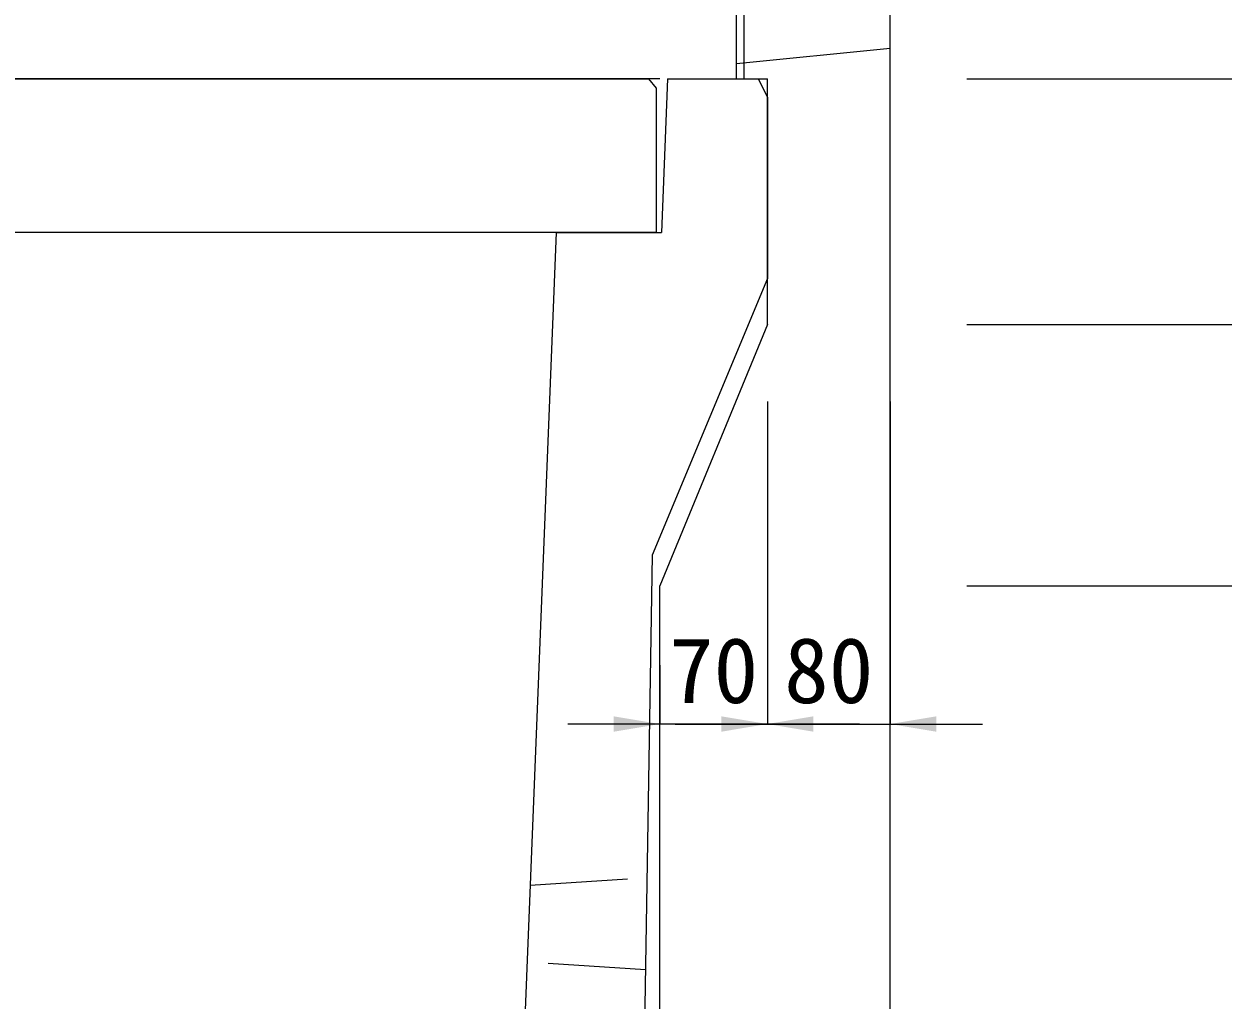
# Model space of a CAD drawing. Units: millimetres at full size. Extents: x 172874 to 217143, y 854931 to 903297.
# Drawn here: x 191667 to 192448, y 864117 to 864752 of the extents above; entities that cross this region are included whole.
import ezdxf
from ezdxf.enums import TextEntityAlignment as Align

# ---------------------------------------------------------------- set-up
doc = ezdxf.new("R2010")
doc.units = ezdxf.units.MM
doc.header["$LTSCALE"] = 20
doc.linetypes.add('DASHED', pattern=[7.5, 6, -1.5])
doc.linetypes.add('USER2', pattern=[4.7625, 3.175, -1.5875])
for name, color, linetype, lineweight in [('パネックスKDS', 2, 'Continuous', 13), ('寸法線', 7, 'Continuous', 13), ('本体', 2, 'Continuous', 13)]:
    doc.layers.add(name, color=color, linetype=linetype, lineweight=lineweight)
doc.styles.add('ＭＳ ゴシック', font='')
doc.styles.get('ＭＳ ゴシック').set_extended_font_data('MS Gothic')

# ---------------------------------------------------------------- blocks, each defined once
blk = doc.blocks.new('filled_arrow')
at = {"color": 0, "linetype": 'Continuous', "lineweight": -2}
blk.add_solid([(7.5, 1.25), (0, 0), (7.5, -1.25)], dxfattribs=at)

msp = doc.modelspace()

# ---------------------------------------------------------------- linework, layer by layer
at = {"layer": 'パネックスKDS'}
for p, q in [((192131.21, 864716.42), (192131.21, 865711.42)), ((192231.21, 863731.42), (192231.21, 865716.42)), ((192131.21, 864716.42), (192151.21, 864716.42)), ((192151.21, 864556.42), (192151.21, 864716.42)), ((192151.21, 864556.42), (192081.21, 864386.42)), ((192081.21, 863736.42), (192081.21, 864386.42))]:
    msp.add_line(p, q, dxfattribs=at)
at = {"layer": 'パネックスKDS', "lineweight": 5}
msp.add_line((192136.21, 864716.42), (192136.21, 865716.42), dxfattribs=at)
at = {"layer": 'パネックスKDS', "linetype": 'DASHED', "lineweight": 9}
msp.add_line((192131.21, 864726.42), (192231.21, 864736.42), dxfattribs=at)
at = {"layer": '寸法線'}
for p, q in [((192081.21, 864716.42), (191586.21, 864716.42)), ((192281.21, 864716.42), (192604.56, 864716.42)), ((192281.21, 864716.42), (192517.06, 864716.42)), ((192281.21, 864556.42), (192517.06, 864556.42)), ((192281.21, 864556.42), (192517.06, 864556.42)), ((192151.21, 864506.42), (192151.21, 864296.42)), ((192231.21, 864506.42), (192231.21, 864296.42)), ((192281.21, 864386.42), (192517.06, 864386.42)), ((192281.21, 864386.42), (192517.06, 864386.42)), ((192081.21, 864334.69), (192081.21, 864296.42)), ((192151.21, 864336.42), (192151.21, 864296.42)), ((192211.21, 864296.42), (192021.21, 864296.42)), ((192091.21, 864296.42), (192291.21, 864296.42))]:
    msp.add_line(p, q, dxfattribs=at)
at = {"layer": '本体'}
for p, q in [((192086.21, 864716.42), (192082.21, 864616.42)), ((192086.21, 864716.42), (192145.21, 864716.42)), ((192145.21, 864716.42), (192151.21, 864704.42)), ((192151.21, 864704.42), (192151.21, 864586.42)), ((192013.71, 864616.42), (191984.4, 863883.62)), ((192013.71, 864616.42), (192082.21, 864616.42)), ((192151.21, 864586.42), (192076.21, 864406.42)), ((192076.21, 864406.42), (192065.75, 863756.42))]:
    msp.add_line(p, q, dxfattribs=at)
at = {"layer": '本体', "linetype": 'USER2'}
for p, q in [((191996.71, 864191.42), (192072.83, 864196.42)), ((192071.87, 864136.42), (191994.71, 864141.42))]:
    msp.add_line(p, q, dxfattribs=at)
at = {"layer": '本体', "lineweight": 20}
msp.add_lwpolyline([(191548.71, 864710.42), (191553.71, 864716.42), (192073.71, 864716.42), (192078.71, 864710.42), (192078.71, 864616.42), (191548.71, 864616.42)], close=True, dxfattribs=at)

# ---------------------------------------------------------------- block references
at = {"layer": '寸法線', "xscale": 4, "yscale": 4, "rotation": 180}
for p in [(192081.21, 864296.42), (192151.21, 864296.42)]:
    msp.add_blockref('filled_arrow', p, dxfattribs=at)
at = {"layer": '寸法線', "xscale": 4, "yscale": 4}
for p in [(192151.21, 864296.42), (192231.21, 864296.42)]:
    msp.add_blockref('filled_arrow', p, dxfattribs=at)

# ---------------------------------------------------------------- texts
at = {"layer": '寸法線', "style": 'ＭＳ ゴシック'}
for s, p in [('70', (192116.21, 864331.42)), ('80', (192191.21, 864331.42))]:
    msp.add_text(s, height=42.72, dxfattribs=at).set_placement(p, align=Align.MIDDLE_CENTER)

doc.saveas('drawing.dxf')
